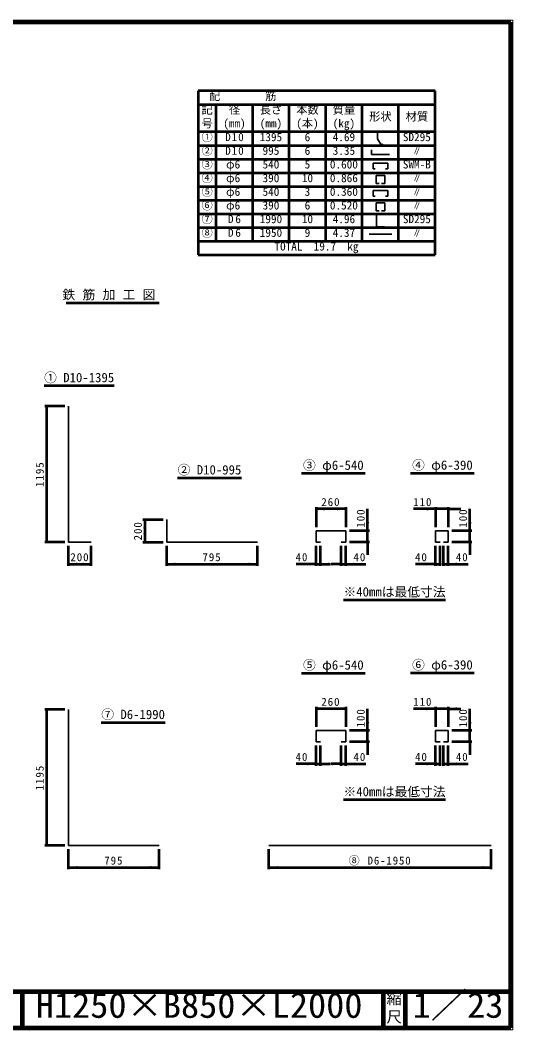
# Model space of a CAD drawing. Units: millimetres, scale not verified. Extents: x 100 to 4105, y 100 to 2870.
# Drawn here: x 2755 to 4105, y 100 to 2870 of the extents above; entities that cross this region are included whole.
import ezdxf
from ezdxf.enums import TextEntityAlignment as Align

# ---------------------------------------------------------------- set-up
doc = ezdxf.new("R2010")
doc.units = ezdxf.units.MM
doc.header["$LTSCALE"] = 5
doc.layers.add('V-nasSTD', color=7, linetype='Continuous', lineweight=50)
doc.styles.add('ＭＳ ゴシック', font='')
doc.styles.get('ＭＳ ゴシック').set_extended_font_data('MS Gothic')

msp = doc.modelspace()

# ---------------------------------------------------------------- hatches: boundary and pattern name
at = {"layer": 'V-nasSTD'}
for points in [[(2827.219, 1787.184), (2823.219, 1787.184), (2827.219, 1811.184), (2831.219, 1787.184)], [(3589.78, 1528.996), (3589.78, 1532.996), (3565.78, 1528.996), (3589.78, 1524.996)], [(3623.03, 1528.996), (3623.03, 1532.996), (3647.03, 1528.996), (3623.03, 1524.996)], [(3869.294, 1528.996), (3869.294, 1532.996), (3893.294, 1528.996), (3869.294, 1524.996)], [(3951.669, 1528.996), (3951.669, 1532.996), (3927.669, 1528.996), (3951.669, 1524.996)], [(3096.362, 1476.246), (3092.362, 1476.246), (3096.362, 1500.246), (3100.362, 1476.246)], [(3707.03, 1492.996), (3711.03, 1492.996), (3707.03, 1468.996), (3703.03, 1492.996)], [(3987.669, 1492.996), (3991.669, 1492.996), (3987.669, 1468.996), (3983.669, 1492.996)], [(2827.219, 1461.746), (2831.219, 1461.746), (2827.219, 1437.746), (2823.219, 1461.746)], [(3096.362, 1461.746), (3092.362, 1461.746), (3096.362, 1437.746), (3100.362, 1461.746)], [(3707.03, 1413.746), (3711.03, 1413.746), (3707.03, 1437.746), (3703.03, 1413.746)], [(3987.669, 1413.746), (3991.669, 1413.746), (3987.669, 1437.746), (3983.669, 1413.746)], [(2911.219, 1377.746), (2911.219, 1373.746), (2887.219, 1377.746), (2911.219, 1381.746)], [(2925.719, 1377.746), (2925.719, 1373.746), (2949.719, 1377.746), (2925.719, 1381.746)], [(3180.362, 1377.746), (3180.362, 1373.746), (3156.362, 1377.746), (3180.362, 1381.746)], [(3380.8, 1377.746), (3380.8, 1373.746), (3404.8, 1377.746), (3380.8, 1381.746)], [(3541.78, 1377.746), (3541.78, 1373.746), (3565.78, 1377.746), (3541.78, 1381.746)], [(3602.28, 1377.746), (3602.28, 1373.746), (3578.28, 1377.746), (3602.28, 1381.746)], [(3610.53, 1377.746), (3610.53, 1373.746), (3634.53, 1377.746), (3610.53, 1381.746)], [(3671.03, 1377.746), (3671.03, 1373.746), (3647.03, 1377.746), (3671.03, 1381.746)], [(3869.294, 1377.746), (3869.294, 1373.746), (3893.294, 1377.746), (3869.294, 1381.746)], [(3891.169, 1377.746), (3891.169, 1373.746), (3915.169, 1377.746), (3891.169, 1381.746)], [(3929.794, 1377.746), (3929.794, 1373.746), (3905.794, 1377.746), (3929.794, 1381.746)], [(3951.669, 1377.746), (3951.669, 1373.746), (3927.669, 1377.746), (3951.669, 1381.746)], [(2827.219, 954.769), (2823.219, 954.769), (2827.219, 978.769), (2831.219, 954.769)], [(3589.78, 980.896), (3589.78, 984.896), (3565.78, 980.896), (3589.78, 976.896)], [(3623.03, 980.896), (3623.03, 984.896), (3647.03, 980.896), (3623.03, 976.896)], [(3869.294, 980.896), (3869.294, 984.896), (3893.294, 980.896), (3869.294, 976.896)], [(3951.669, 980.896), (3951.669, 984.896), (3927.669, 980.896), (3951.669, 976.896)], [(3707.03, 944.896), (3711.03, 944.896), (3707.03, 920.896), (3703.03, 944.896)], [(3987.669, 944.896), (3991.669, 944.896), (3987.669, 920.896), (3983.669, 944.896)], [(3707.03, 865.646), (3711.03, 865.646), (3707.03, 889.646), (3703.03, 865.646)], [(3987.669, 865.646), (3991.669, 865.646), (3987.669, 889.646), (3983.669, 865.646)], [(3541.78, 829.646), (3541.78, 825.646), (3565.78, 829.646), (3541.78, 833.646)], [(3602.28, 829.646), (3602.28, 825.646), (3578.28, 829.646), (3602.28, 833.646)], [(3610.53, 829.646), (3610.53, 825.646), (3634.53, 829.646), (3610.53, 833.646)], [(3671.03, 829.646), (3671.03, 825.646), (3647.03, 829.646), (3671.03, 833.646)], [(3869.294, 829.646), (3869.294, 825.646), (3893.294, 829.646), (3869.294, 833.646)], [(3891.169, 829.646), (3891.169, 825.646), (3915.169, 829.646), (3891.169, 833.646)], [(3929.794, 829.646), (3929.794, 825.646), (3905.794, 829.646), (3929.794, 833.646)], [(3951.669, 829.646), (3951.669, 825.646), (3927.669, 829.646), (3951.669, 833.646)], [(2827.219, 629.331), (2831.219, 629.331), (2827.219, 605.331), (2823.219, 629.331)], [(2911.219, 545.331), (2911.219, 541.331), (2887.219, 545.331), (2911.219, 549.331)], [(3111.657, 545.331), (3111.657, 541.331), (3135.657, 545.331), (3111.657, 549.331)], [(3460.614, 545.331), (3460.614, 541.331), (3436.614, 545.331), (3460.614, 549.331)], [(4021.989, 545.331), (4021.989, 541.331), (4045.989, 545.331), (4021.989, 549.331)]]:
    msp.add_hatch(color=256, dxfattribs=at).paths.add_polyline_path(points)

# ---------------------------------------------------------------- linework, layer by layer
at = {"layer": 'V-nasSTD', "lineweight": 100}
for p, q in [((4100, 2865), (105, 2865)), ((4100, 105), (4100, 2865)), ((105, 205), (4100, 205)), ((2760, 205), (2760, 105)), ((3750, 205), (3750, 105)), ((3810, 205), (3810, 105)), ((105, 105), (4100, 105))]:
    msp.add_line(p, q, dxfattribs=at)
at = {"layer": 'V-nasSTD'}
for p, q in [((3242.171, 2676.549), (3242.171, 2226.549)), ((3892.171, 2676.549), (3242.171, 2676.549)), ((3892.171, 2226.549), (3892.171, 2676.549)), ((3242.171, 2639.049), (3892.171, 2639.049)), ((3242.171, 2639.049), (3242.171, 2601.549)), ((3292.171, 2264.049), (3292.171, 2639.049)), ((3392.171, 2264.049), (3392.171, 2639.049)), ((3492.171, 2264.049), (3492.171, 2639.049)), ((3592.171, 2264.049), (3592.171, 2639.049)), ((3692.171, 2264.049), (3692.171, 2639.049)), ((3792.171, 2264.049), (3792.171, 2639.049)), ((3892.171, 2564.049), (3242.171, 2564.049)), ((3242.171, 2526.549), (3892.171, 2526.549)), ((3242.171, 2489.049), (3892.171, 2489.049)), ((3242.171, 2451.549), (3892.171, 2451.549)), ((3242.171, 2414.049), (3892.171, 2414.049)), ((3242.171, 2376.549), (3892.171, 2376.549)), ((3242.171, 2339.049), (3892.171, 2339.049)), ((3242.171, 2301.549), (3892.171, 2301.549)), ((3242.171, 2264.049), (3892.171, 2264.049)), ((3242.171, 2226.549), (3892.171, 2226.549)), ((2880.467, 2094.91), (3135.467, 2094.91)), ((2820.053, 1867.42), (3012.553, 1867.42)), ((2877.219, 1811.184), (2822.219, 1811.184)), ((2827.219, 1811.184), (2827.219, 1437.746)), ((3186.123, 1614.271), (3361.123, 1614.271)), ((3525.632, 1626.905), (3700.632, 1626.905)), ((3824.56, 1627.297), (3999.56, 1627.297)), ((3565.78, 1533.996), (3565.78, 1478.996)), ((3647.03, 1528.996), (3565.78, 1528.996)), ((3647.03, 1533.996), (3647.03, 1478.996)), ((3707.03, 1468.996), (3707.03, 1528.996)), ((3893.294, 1528.996), (3833.294, 1528.996)), ((3893.294, 1533.996), (3893.294, 1478.996)), ((3927.669, 1528.996), (3893.294, 1528.996)), ((3927.669, 1533.996), (3927.669, 1478.996)), ((3927.669, 1528.996), (3962.669, 1528.996)), ((3987.669, 1468.996), (3987.669, 1528.996)), ((3091.362, 1500.246), (3146.362, 1500.246)), ((3096.362, 1500.246), (3096.362, 1437.746)), ((3712.03, 1468.996), (3657.03, 1468.996)), ((3707.03, 1437.746), (3707.03, 1468.996)), ((3992.669, 1468.996), (3937.669, 1468.996)), ((3987.669, 1437.746), (3987.669, 1468.996)), ((2877.219, 1437.746), (2822.219, 1437.746)), ((2887.219, 1372.746), (2887.219, 1427.746)), ((2949.719, 1372.746), (2949.719, 1427.746)), ((3091.362, 1437.746), (3146.362, 1437.746)), ((3156.362, 1372.746), (3156.362, 1427.746)), ((3404.8, 1372.746), (3404.8, 1427.746)), ((3565.78, 1372.746), (3565.78, 1427.746)), ((3578.28, 1372.746), (3578.28, 1427.746)), ((3634.53, 1372.746), (3634.53, 1427.746)), ((3647.03, 1372.746), (3647.03, 1427.746)), ((3712.03, 1437.746), (3657.03, 1437.746)), ((3707.03, 1437.746), (3707.03, 1402.746)), ((3893.294, 1372.746), (3893.294, 1427.746)), ((3905.794, 1372.746), (3905.794, 1427.746)), ((3915.169, 1372.746), (3915.169, 1427.746)), ((3927.669, 1372.746), (3927.669, 1427.746)), ((3992.669, 1437.746), (3937.669, 1437.746)), ((3987.669, 1437.746), (3987.669, 1402.746)), ((2887.219, 1377.746), (2949.719, 1377.746)), ((3156.362, 1377.746), (3404.8, 1377.746)), ((3565.78, 1377.746), (3510.78, 1377.746)), ((3565.78, 1377.746), (3578.28, 1377.746)), ((3578.28, 1377.746), (3605.28, 1377.746)), ((3634.53, 1377.746), (3607.53, 1377.746)), ((3634.53, 1377.746), (3647.03, 1377.746)), ((3647.03, 1377.746), (3702.03, 1377.746)), ((3893.294, 1377.746), (3838.294, 1377.746)), ((3893.294, 1377.746), (3905.794, 1377.746)), ((3915.169, 1377.746), (3927.669, 1377.746)), ((3927.669, 1377.746), (3982.669, 1377.746)), ((3640.853, 1279.527), (3920.853, 1279.527)), ((3525.632, 1078.804), (3700.632, 1078.804)), ((3824.56, 1079.197), (3999.56, 1079.197)), ((2877.219, 978.769), (2822.219, 978.769)), ((2827.219, 978.769), (2827.219, 605.331)), ((3565.78, 985.896), (3565.78, 930.896)), ((3647.03, 980.896), (3565.78, 980.896)), ((3647.03, 985.896), (3647.03, 930.896)), ((3707.03, 920.896), (3707.03, 980.896)), ((3893.294, 980.896), (3833.294, 980.896)), ((3893.294, 985.896), (3893.294, 930.896)), ((3927.669, 980.896), (3893.294, 980.896)), ((3927.669, 985.896), (3927.669, 930.896)), ((3927.669, 980.896), (3962.669, 980.896)), ((3987.669, 920.896), (3987.669, 980.896)), ((2976.801, 943.167), (3151.801, 943.167)), ((3712.03, 920.896), (3657.03, 920.896)), ((3707.03, 889.646), (3707.03, 920.896)), ((3992.669, 920.896), (3937.669, 920.896)), ((3987.669, 889.646), (3987.669, 920.896)), ((3712.03, 889.646), (3657.03, 889.646)), ((3707.03, 889.646), (3707.03, 854.646)), ((3992.669, 889.646), (3937.669, 889.646)), ((3987.669, 889.646), (3987.669, 854.646)), ((3565.78, 824.646), (3565.78, 879.646)), ((3578.28, 824.646), (3578.28, 879.646)), ((3634.53, 824.646), (3634.53, 879.646)), ((3647.03, 824.646), (3647.03, 879.646)), ((3893.294, 824.646), (3893.294, 879.646)), ((3905.794, 824.646), (3905.794, 879.646)), ((3915.169, 824.646), (3915.169, 879.646)), ((3927.669, 824.646), (3927.669, 879.646)), ((3565.78, 829.646), (3510.78, 829.646)), ((3565.78, 829.646), (3578.28, 829.646)), ((3578.28, 829.646), (3605.28, 829.646)), ((3634.53, 829.646), (3607.53, 829.646)), ((3634.53, 829.646), (3647.03, 829.646)), ((3647.03, 829.646), (3702.03, 829.646)), ((3893.294, 829.646), (3838.294, 829.646)), ((3893.294, 829.646), (3905.794, 829.646)), ((3915.169, 829.646), (3927.669, 829.646)), ((3927.669, 829.646), (3982.669, 829.646)), ((3640.853, 731.427), (3920.853, 731.427)), ((2877.219, 605.331), (2822.219, 605.331)), ((2887.219, 540.331), (2887.219, 595.331)), ((3135.657, 540.331), (3135.657, 595.331)), ((3436.614, 540.331), (3436.614, 595.331)), ((4045.989, 540.331), (4045.989, 595.331)), ((2887.219, 545.331), (3135.657, 545.331)), ((3436.614, 545.331), (4045.989, 545.331))]:
    msp.add_line(p, q, dxfattribs=at)
at = {"layer": 'V-nasSTD', "lineweight": 35}
for p, q in [((3734.485, 2562.72), (3734.485, 2544.048)), ((3734.485, 2544.048), (3743.821, 2527.878)), ((3743.821, 2527.878), (3749.858, 2529.495)), ((3717.328, 2514.049), (3717.328, 2501.549)), ((3717.328, 2501.549), (3767.015, 2501.549)), ((3721.859, 2478.111), (3721.859, 2462.486)), ((3762.484, 2478.111), (3721.859, 2478.111)), ((3762.484, 2462.486), (3762.484, 2478.111)), ((3721.859, 2462.486), (3728.109, 2462.486)), ((3730.14, 2443.736), (3730.14, 2421.861)), ((3754.203, 2443.736), (3730.14, 2443.736)), ((3754.203, 2421.861), (3754.203, 2443.736)), ((3756.234, 2462.486), (3762.484, 2462.486)), ((3730.14, 2421.861), (3738.89, 2421.861)), ((3745.453, 2421.861), (3754.203, 2421.861)), ((3721.859, 2403.111), (3721.859, 2387.486)), ((3762.484, 2403.111), (3721.859, 2403.111)), ((3721.859, 2387.486), (3728.109, 2387.486)), ((3756.234, 2387.486), (3762.484, 2387.486)), ((3762.484, 2387.486), (3762.484, 2403.111)), ((3730.14, 2368.736), (3730.14, 2346.861)), ((3754.203, 2368.736), (3730.14, 2368.736)), ((3754.203, 2346.861), (3754.203, 2368.736)), ((3730.14, 2346.861), (3738.89, 2346.861)), ((3730.992, 2337.103), (3730.992, 2303.494)), ((3745.453, 2346.861), (3754.203, 2346.861)), ((3730.992, 2303.494), (3753.351, 2303.494)), ((3710.921, 2282.799), (3773.421, 2282.799)), ((2887.219, 1811.184), (2887.219, 1437.746)), ((3156.362, 1500.246), (3156.362, 1437.746)), ((3565.78, 1468.996), (3565.78, 1437.746)), ((3647.03, 1468.996), (3565.78, 1468.996)), ((3647.03, 1437.746), (3647.03, 1468.996)), ((3893.294, 1468.996), (3893.294, 1437.746)), ((3927.669, 1468.996), (3893.294, 1468.996)), ((3927.669, 1437.746), (3927.669, 1468.996)), ((2887.219, 1437.746), (2949.719, 1437.746)), ((3156.362, 1437.746), (3404.8, 1437.746)), ((3565.78, 1437.746), (3578.28, 1437.746)), ((3634.53, 1437.746), (3647.03, 1437.746)), ((3893.294, 1437.746), (3905.794, 1437.746)), ((3915.169, 1437.746), (3927.669, 1437.746)), ((2887.219, 978.769), (2887.219, 605.331)), ((3565.78, 920.896), (3565.78, 889.646)), ((3647.03, 920.896), (3565.78, 920.896)), ((3647.03, 889.646), (3647.03, 920.896)), ((3893.294, 920.896), (3893.294, 889.646)), ((3927.669, 920.896), (3893.294, 920.896)), ((3927.669, 889.646), (3927.669, 920.896)), ((3565.78, 889.646), (3578.28, 889.646)), ((3634.53, 889.646), (3647.03, 889.646)), ((3893.294, 889.646), (3905.794, 889.646)), ((3915.169, 889.646), (3927.669, 889.646)), ((2887.219, 605.331), (3135.657, 605.331)), ((3436.614, 605.331), (4045.989, 605.331))]:
    msp.add_line(p, q, dxfattribs=at)
at = {"layer": 'V-nasSTD', "lineweight": 13}
msp.add_lwpolyline([(100, 100), (100, 2870), (4105, 2870), (4105, 100)], close=True, dxfattribs=at)

# ---------------------------------------------------------------- texts
at = {"layer": 'V-nasSTD', "style": 'ＭＳ ゴシック'}
for s, height, p in [('配\u3000\u3000\u3000\u3000筋', 22.58, (3272.171, 2673.199)), ('記', 22.58, (3251.771, 2635.699)), ('径', 22.58, (3326.771, 2635.699)), ('長さ', 22.58, (3411.371, 2635.699)), ('本数', 22.58, (3511.371, 2635.699)), ('質量', 22.58, (3611.371, 2635.699)), ('形状', 22.58, (3711.371, 2616.949)), ('材質', 22.58, (3811.371, 2616.949)), ('号', 22.58, (3251.771, 2598.199)), ('(mm)', 22.58, (3311.371, 2598.199)), ('(mm)', 22.58, (3411.371, 2598.199)), ('(本)', 22.58, (3511.371, 2598.199)), ('(kg)', 22.58, (3611.371, 2598.199)), ('①', 22.58, (3251.771, 2560.699)), ('1395', 22.58, (3411.371, 2560.699)), ('6', 22.58, (3534.471, 2560.699)), ('4.69', 22.58, (3611.371, 2560.699)), ('SD295', 22.58, (3803.62, 2560.699)), ('②', 22.58, (3251.771, 2523.199)), ('995', 22.58, (3419.071, 2523.183)), ('6', 22.58, (3534.471, 2523.199)), ('3.35', 22.58, (3611.371, 2523.199)), ('③', 22.58, (3251.771, 2485.699)), ('φ6', 22.58, (3319.071, 2485.699)), ('540', 22.58, (3419.071, 2485.683)), ('5', 22.58, (3534.471, 2485.699)), ('0.600', 22.58, (3603.595, 2485.699)), ('SWM-B', 22.58, (3803.58, 2485.699)), ('④', 22.58, (3251.771, 2448.199)), ('φ6', 22.58, (3319.071, 2448.199)), ('390', 22.58, (3419.071, 2448.183)), ('10', 22.58, (3526.771, 2448.199)), ('0.866', 22.58, (3603.595, 2448.199)), ('⑤', 22.58, (3251.771, 2410.699)), ('φ6', 22.58, (3319.071, 2410.699)), ('540', 22.58, (3419.071, 2410.683)), ('3', 22.58, (3534.471, 2410.699)), ('0.360', 22.58, (3603.595, 2410.699)), ('⑥', 22.58, (3251.771, 2373.199)), ('φ6', 22.58, (3319.071, 2373.199)), ('390', 22.58, (3419.071, 2373.183)), ('6', 22.58, (3534.471, 2373.199)), ('0.520', 22.58, (3603.595, 2373.199)), ('⑦', 22.58, (3251.771, 2335.699)), ('1990', 22.58, (3411.371, 2335.699)), ('10', 22.58, (3526.771, 2335.699)), ('4.96', 22.58, (3611.371, 2335.699)), ('SD295', 22.58, (3803.62, 2335.699)), ('⑧', 22.58, (3251.771, 2298.199)), ('1950', 22.58, (3411.371, 2298.199)), ('9', 22.58, (3534.471, 2298.199)), ('4.37', 22.58, (3611.371, 2298.199)), ('TOTAL  19.7  kg', 22.58, (3451.671, 2260.699)), ('縮', 30.79, (3758.982, 200.999)), ('尺', 30.79, (3758.976, 151.01))]:
    msp.add_text(s, height=height, dxfattribs=at).set_placement(p, align=Align.TOP_LEFT)
for s, height, width, p in [('∥', 22.58, 0.8, (3829.851, 2523.199)), ('∥', 22.58, 0.8, (3829.851, 2448.199)), ('∥', 22.58, 0.8, (3829.851, 2410.699)), ('∥', 22.58, 0.8, (3829.851, 2373.199)), ('∥', 22.58, 0.8, (3829.851, 2298.199)), ('H1250×B850×L2000', 69.65, 1.05, (2797.5, 202.508)), ('1／23', 69.65, 1.05, (3830.25, 202.582))]:
    msp.add_text(s, height=height, dxfattribs=dict(at, width=width)).set_placement(p, align=Align.TOP_LEFT)
for s, p in [('① D10-1395', (2916.303, 1902.42)), ('③ φ6-540', (3613.132, 1661.905)), ('④ φ6-390', (3912.06, 1662.297)), ('② D10-995', (3273.623, 1649.271)), ('※40mmは最低寸法', (3780.853, 1314.527)), ('⑤ φ6-540', (3613.132, 1113.804)), ('⑥ φ6-390', (3912.06, 1114.197)), ('⑦ D6-1990', (3064.301, 978.167)), ('※40mmは最低寸法', (3780.853, 766.427))]:
    msp.add_text(s, height=25.66, dxfattribs=at).set_placement(p, align=Align.TOP_CENTER)
for s, insert, char_height, attachment_point in [('\\T1.16;D10', (3316.571, 2560.699), 22.58, 1), ('\\T1.16;D10', (3316.571, 2523.199), 22.58, 1), ('\\T1.32;D6', (3324.271, 2335.606), 22.44, 1), ('\\T1.32;D6', (3324.271, 2298.106), 22.44, 1), ('\\T1.57;鉄筋加工図', (3007.967, 2129.91), 25.66, 2), ('\\T1.17;260', (3606.405, 1558.996), 21.99, 2), ('\\T1.17;110', (3858.294, 1558.996), 21.99, 2), ('\\T1.17;200', (2918.469, 1407.746), 21.99, 2), ('\\T1.17;795', (3280.581, 1407.746), 21.99, 2), ('\\T1.17;40', (3527.03, 1407.746), 21.99, 2), ('\\T1.17;40', (3685.78, 1407.746), 21.99, 2), ('\\T1.17;40', (3854.544, 1407.746), 21.99, 2), ('\\T1.17;40', (3966.419, 1407.746), 21.99, 2), ('\\T1.17;260', (3606.405, 1010.896), 21.99, 2), ('\\T1.17;110', (3858.294, 1010.896), 21.99, 2), ('\\T1.17;40', (3527.03, 859.646), 21.99, 2), ('\\T1.17;40', (3685.78, 859.646), 21.99, 2), ('\\T1.17;40', (3854.544, 859.646), 21.99, 2), ('\\T1.17;40', (3966.419, 859.646), 21.99, 2), ('\\T1.17;795', (3011.438, 575.331), 21.99, 2), ('\\T1.15;⑧\\~D6-1950', (3741.302, 575.331), 21.99, 2)]:
    msp.add_mtext(s, dxfattribs=dict(at, insert=insert, char_height=char_height, attachment_point=attachment_point))
at = {"layer": 'V-nasSTD', "char_height": 21.99, "attachment_point": 2, "rotation": 90, "style": 'ＭＳ ゴシック'}
for s, insert in [('\\T1.17;1195', (2797.219, 1624.465)), ('\\T1.17;100', (3677.03, 1503.996)), ('\\T1.17;100', (3957.669, 1503.996)), ('\\T1.17;200', (3066.362, 1468.996)), ('\\T1.17;100', (3677.03, 955.896)), ('\\T1.17;100', (3957.669, 955.896)), ('\\T1.17;1195', (2797.219, 792.05))]:
    msp.add_mtext(s, dxfattribs=dict(at, insert=insert))

doc.saveas('drawing.dxf')
